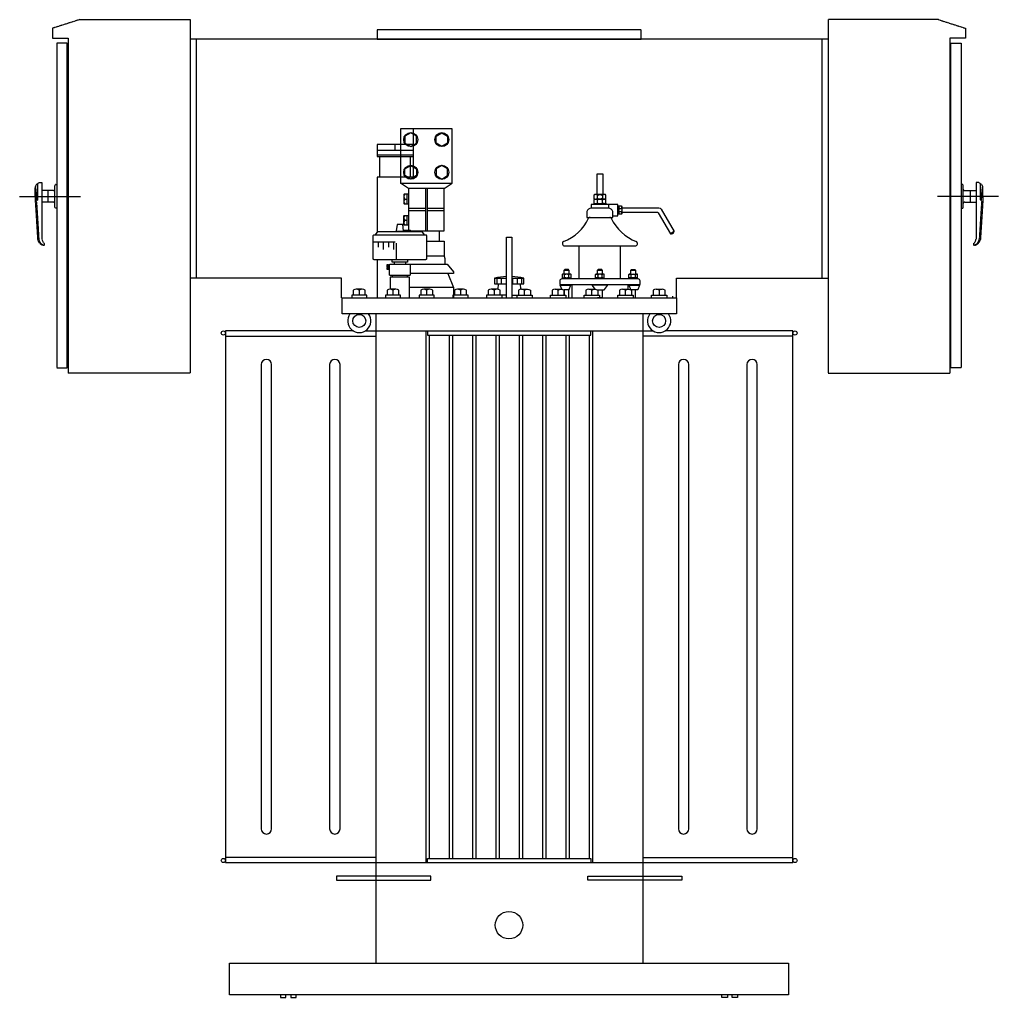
# Model space of a CAD drawing. Header units: millimetres. Extents: x 20927 to 53748, y 38421 to 54891.
# Drawn here: x 51255 to 53748, y 44419 to 46909 of the extents above; entities that cross this region are included whole.
import ezdxf

# ---------------------------------------------------------------- set-up
doc = ezdxf.new("R2010")
doc.units = ezdxf.units.MM
doc.linetypes.add('DASHEDX2', pattern=[1.5, 1, -0.5])
for name, color, linetype in [('Btrans.', 2, 'Continuous'), ('HIGHT', 8, 'Continuous'), ('Transformer', 3, 'Continuous')]:
    doc.layers.add(name, color=color, linetype=linetype)

# ---------------------------------------------------------------- blocks, each defined once
blk = doc.blocks.new('A$C413234AF-flat-1')
at = {"layer": 'HIGHT', "linetype": 'DASHEDX2'}
for p, q in [((-1094, 749.2), (-1163, 727.2)), ((-1094, 749.2), (-813, 749.2)), ((-813, 749.2), (-813, -150.8)), ((1093, 749.2), (812, 749.2)), ((812, 749.2), (812, -150.8)), ((1093, 749.2), (1162, 727.2)), ((-1163, 727.2), (-1163, 702.2)), ((1162, 727.2), (1162, 702.2)), ((-1163, 702.2), (-1123, 702.2)), ((-1123, 702.2), (-1123, -150.8)), ((812, 699.2), (-813, 699.2)), ((-797.5, 699.2), (-797.5, 90.9)), ((796.4, 699.2), (796.4, 90.9)), ((1162, 702.2), (1122, 702.2)), ((1122, 702.2), (1122, -150.8)), ((-1202.8, 330.2), (-1197, 334.2)), ((-1201, 290.2), (-1201, 331.4)), ((-1197, 334.2), (-1190, 334.2)), ((-1190, 334.2), (-1190, 190.2)), ((-1157, 271.2), (-1157, 327.2)), ((-1155, 329.2), (-1152, 329.2)), ((-1152, 329.2), (-1152, 269.2)), ((1151, 329.2), (1151, 269.2)), ((1154, 329.2), (1151, 329.2)), ((1156, 271.2), (1156, 327.2)), ((1189, 334.2), (1189, 190.2)), ((1196, 334.2), (1189, 334.2)), ((1201.7, 330.2), (1196, 334.2)), ((1200, 290.2), (1200, 331.4)), ((-1247, 299.2), (-1092, 299.2)), ((-1207, 299.2), (-1207, 322)), ((-1207, 299.2), (-1207, 284.2)), ((-1161, 314.2), (-1190, 314.2)), ((-1175, 314.2), (-1175, 284.2)), ((1246, 299.2), (1091, 299.2)), ((1160, 314.2), (1189, 314.2)), ((1174, 314.2), (1174, 284.2)), ((1206, 299.2), (1206, 322)), ((1206, 299.2), (1206, 284.2)), ((-1207, 284.2), (-1201, 290.2)), ((-1207, 284.2), (-1201.1, 189.7)), ((-1204, 284.2), (-1198.1, 189.7)), ((-1161, 284.2), (-1190, 284.2)), ((1160, 284.2), (1189, 284.2)), ((1203, 284.2), (1197, 189.7)), ((1206, 284.2), (1200, 290.2)), ((1206, 284.2), (1200, 189.7)), ((-1152, 269.2), (-1155, 269.2)), ((1151, 269.2), (1154, 269.2)), ((-1188.1, 175.1), (-1184, 174.2)), ((-1184, 174.2), (-1184, 179.2)), ((1183, 174.2), (1183, 179.2)), ((1187, 175.1), (1183, 174.2)), ((-426.8, 90.9), (-813, 90.9)), ((-426.8, 40.9), (-426.8, 90.9)), ((425.7, 40.9), (425.7, 90.9)), ((425.7, 90.9), (812, 90.9)), ((-813, -150.8), (-1123, -150.8)), ((812, -150.8), (1122, -150.8))]:
    blk.add_line(p, q, dxfattribs=at)
for points in [[(-336.6, 699.2), (336.4, 699.2), (336.4, 723.2), (-336.6, 723.2)], [(-1126, 689.2), (-1152, 689.2), (-1152, -137.8), (-1126, -137.8)], [(1125, 689.2), (1151, 689.2), (1151, -137.8), (1125, -137.8)]]:
    blk.add_lwpolyline(points, close=True, dxfattribs=at)
for centre, radius, start, end in [((-1197, 322), 10, 124.992, 180), ((-1325.8, 300), 121.8, 357.7773, 11.8945), ((-1155, 327.2), 2, 90, 180), ((1154, 327.2), 2, 0, 90), ((1196, 322), 10, 0, 55.008), ((1324.7, 300), 121.8, 168.1055, 182.2227), ((-1160.5, 317.7), 3.54, 261.8699, 351.8699), ((1159.5, 317.7), 3.54, 188.1301, 278.1301), ((-1189.5, 293.7), 14.6, 174.0939, 202.1663), ((-1160.5, 280.7), 3.54, 8.1301, 98.1301), ((1159.5, 280.7), 3.54, 81.8699, 171.8699), ((1188.5, 293.7), 14.6, 337.8337, 5.9061), ((-1155, 271.2), 2, 180, 270), ((1154, 271.2), 2, 270, 0), ((-1183.7, 192), 17.5, 187.6112, 255.4227), ((-1180.7, 192), 17.5, 187.6112, 255.4227), ((-1172.7, 192.6), 17.5, 187.6112, 229.6077), ((1171.6, 192.6), 17.5, 310.3923, 352.3888), ((1179.6, 192), 17.5, 284.5773, 352.3888), ((1182.6, 192), 17.5, 284.5773, 352.3888)]:
    blk.add_arc(centre, radius, start, end, dxfattribs=at)

msp = doc.modelspace()

# ---------------------------------------------------------------- linework, layer by layer
at = {"layer": 'Btrans.'}
for points in [[(51919, 44425.6), (51919, 44418.7), (51933, 44418.7), (51933, 44425.6)], [(51945, 44425.6), (51945, 44418.7), (51959, 44418.7), (51959, 44425.6)], [(53057.1, 44425.6), (53057.1, 44418.7), (53043.1, 44418.7), (53043.1, 44425.6)], [(53083.1, 44425.6), (53083.1, 44418.7), (53069.1, 44418.7), (53069.1, 44425.6)]]:
    msp.add_lwpolyline(points, dxfattribs=at)
msp.add_circle((52501, 44602.6), 35, dxfattribs=at)
at = {"layer": 'Transformer', "color": 140}
for p, q in [((52257.3, 46575.6), (52165.1, 46575.6)), ((52211.2, 46575.6), (52211.2, 46590.1)), ((52257.3, 46563.7), (52165.1, 46563.7)), ((52172.2, 46507), (52172.2, 46559.8)), ((52250.1, 46507), (52250.1, 46559.8)), ((52244.8, 46478.8), (52224.4, 46492)), ((52288.4, 46478.8), (52288.4, 46370.5)), ((52292.3, 46478.8), (52292.3, 46370.5)), ((52335.9, 46478.8), (52356.4, 46492)), ((52235.6, 46451.7), (52240.9, 46451.7)), ((52240.9, 46464.3), (52240.9, 46439.2)), ((52718.7, 46451.1), (52746.4, 46451.1)), ((52726.1, 46441.6), (52726.1, 46448.6)), ((52739, 46441.6), (52739, 46448.6)), ((52288.4, 46427.4), (52244.8, 46427.4)), ((52288.4, 46421.9), (52244.8, 46421.9)), ((52335.9, 46427.4), (52292.3, 46427.4)), ((52335.9, 46421.9), (52292.3, 46421.9)), ((52780.9, 46413.2), (52780.9, 46433.9)), ((52781.8, 46433.9), (52780.9, 46433)), ((52240.9, 46410.1), (52240.9, 46385.1)), ((52781.8, 46413.2), (52780.9, 46414.1)), ((52216.4, 46367.9), (52216.4, 46369.6)), ((52229.6, 46367.9), (52229.6, 46369.6)), ((52211.2, 46341.5), (52154.4, 46341.5)), ((52167.6, 46341.5), (52167.6, 46328.8)), ((52180.8, 46341.5), (52180.8, 46323.3)), ((52194, 46341.5), (52194, 46328.8)), ((52207.2, 46341.5), (52207.2, 46323.3)), ((52213.8, 46338.9), (52213.8, 46297.9)), ((52679.8, 46248.4), (52679.8, 46332.3)), ((52785.4, 46248.4), (52785.4, 46332.3)), ((52165.1, 46297.9), (52165.1, 46200.3)), ((52194, 46281.7), (52196.6, 46281.7)), ((52194, 46275.1), (52196.6, 46275.1)), ((52208.5, 46291.3), (52208.5, 46286.1)), ((52237.6, 46291.3), (52237.6, 46286.1)), ((52641.8, 46260.3), (52641.8, 46270.6)), ((52726.6, 46260.3), (52726.6, 46270.6)), ((52203.9, 46253.1), (52203.9, 46257)), ((52242.2, 46253.1), (52242.2, 46257)), ((52469.9, 46250.4), (52469.9, 46235.9)), ((52481.4, 46250.4), (52481.4, 46235.9)), ((52493.4, 46250.4), (52493.4, 46235.9)), ((52509.7, 46250.4), (52509.7, 46235.9)), ((52521.8, 46250.4), (52521.8, 46235.9)), ((52533.2, 46250.4), (52533.2, 46235.9)), ((52657.9, 46260.3), (52637.6, 46260.3)), ((52637.6, 46251.1), (52657.9, 46251.1)), ((52642.1, 46252.7), (52642.1, 46258.6)), ((52653.4, 46252.7), (52653.4, 46258.6)), ((52742.7, 46260.3), (52722.4, 46260.3)), ((52722.4, 46251.1), (52742.7, 46251.1)), ((52738.2, 46252.7), (52738.2, 46258.6)), ((52806.7, 46260.3), (52806.1, 46259.7)), ((52806.1, 46248.4), (52806.1, 46259.7)), ((52807.2, 46260.3), (52827.5, 46260.3)), ((52827.5, 46251.1), (52807.2, 46251.1)), ((52127.4, 46222), (52112.1, 46222)), ((52213.2, 46222), (52197.9, 46222)), ((52299, 46222), (52283.7, 46222)), ((52359.7, 46226.7), (52359.7, 46200.3)), ((52384.8, 46222), (52369.5, 46222)), ((52470.6, 46222), (52455.3, 46222)), ((52473.8, 46235.9), (52472.6, 46221.9)), ((52529.3, 46235.9), (52530.5, 46222)), ((52532.5, 46222), (52547.8, 46222)), ((52618.3, 46222), (52633.6, 46222)), ((52631.6, 46233.9), (52631.6, 46232.6)), ((52641.8, 46206.5), (52641.8, 46220.4)), ((52653.7, 46200.3), (52653.7, 46221.2)), ((52658, 46233.9), (52658, 46232.6)), ((52661.3, 46233.9), (52661.3, 46200.3)), ((52704.1, 46222), (52719.4, 46222)), ((52751.7, 46232.6), (52713.4, 46232.6)), ((52726.6, 46220.2), (52726.6, 46220.4)), ((52789.9, 46222), (52805.2, 46222)), ((52803.8, 46233.9), (52803.8, 46222)), ((52807.1, 46233.9), (52807.1, 46232.6)), ((52811.4, 46220.7), (52811.4, 46221.2)), ((52823.3, 46200.3), (52823.3, 46220.4)), ((52833.5, 46233.9), (52833.5, 46232.6)), ((52875.7, 46222), (52891, 46222)), ((52151.8, 46200.3), (52151.8, 46200.9)), ((52482.4, 46206.5), (52482.4, 46200.3)), ((52520.8, 46206.5), (52520.8, 46200.3)), ((52851.4, 46200.3), (52851.4, 46200.9)), ((52917.4, 46204.2), (52917.4, 46200.3)), ((52348.6, 46105.2), (52348.6, 44772.5)), ((52357.2, 46105.2), (52357.2, 44772.5)), ((52408, 46105.2), (52408, 44772.5)), ((52416.6, 46105.2), (52416.6, 44772.5)), ((52467.4, 46105.2), (52467.4, 44772.5)), ((52476, 46105.2), (52476, 44772.5)), ((52526.8, 46105.2), (52526.8, 44772.5)), ((52535.4, 46105.2), (52535.4, 44772.5)), ((52586.2, 46105.2), (52586.2, 44772.5)), ((52594.8, 46105.2), (52594.8, 44772.5)), ((52645.6, 46105.2), (52645.6, 44772.5)), ((52654.2, 46105.2), (52654.2, 44772.5))]:
    msp.add_line(p, q, dxfattribs=at)
at = {"layer": 'Transformer'}
for p, q in [((52161.7, 46159.3), (52161.7, 44505.6)), ((52841.5, 46159.3), (52841.5, 44505.6)), ((51778.9, 46102.6), (52161.7, 46102.6)), ((52134.8, 46115.8), (52868.3, 46115.8)), ((52289.2, 46115.8), (52289.2, 44762)), ((52297.8, 46105.2), (52297.8, 44772.5)), ((52705, 46105.2), (52705, 44772.5)), ((52713.6, 46115.8), (52713.6, 44762)), ((53224.3, 46102.6), (52841.5, 46102.6)), ((52161.7, 44775.2), (51778.9, 44775.2)), ((52841.5, 44775.2), (53224.3, 44775.2))]:
    msp.add_line(p, q, dxfattribs=at)
at = {"layer": 'Transformer', "color": 140}
for points in [[(52257.3, 46630.6), (52257.3, 46507), (52165.1, 46507), (52165.1, 46366.4)], [(52257.3, 46590.1), (52165.1, 46590.1), (52165.1, 46559.8), (52257.3, 46559.8)], [(52725.3, 46462.9), (52725.3, 46515.7), (52739.8, 46515.7), (52739.8, 46462.9)], [(52250.8, 46370.5), (52335.9, 46370.5), (52335.9, 46478.8), (52244.8, 46478.8), (52244.8, 46371.2)], [(52244.8, 46464.3), (52234, 46464.3), (52232.9, 46463.2), (52232.9, 46440.3), (52234, 46439.2), (52244.8, 46439.2)], [(52746.4, 46439.2), (52747.7, 46440.5), (52747.7, 46449.7), (52746.4, 46451.1), (52747.7, 46452.4), (52747.7, 46461.6), (52746.4, 46462.9), (52718.7, 46462.9), (52717.4, 46461.6), (52717.4, 46452.4), (52718.7, 46451.1), (52717.4, 46449.7), (52717.4, 46440.5), (52718.7, 46439.2)], [(52765.6, 46409.2), (52778.2, 46409.2), (52778.2, 46437.9), (52710.7, 46437.9), (52710.7, 46428.6)], [(52749.4, 46437.9), (52749.4, 46439.2), (52715.8, 46439.2), (52715.8, 46437.9)], [(52778.2, 46433.9), (52787.9, 46433.9), (52788.8, 46433), (52788.8, 46414.1), (52787.9, 46413.2), (52778.2, 46413.2)], [(52244.8, 46385.1), (52234, 46385.1), (52232.9, 46386.2), (52232.9, 46409), (52234, 46410.1), (52244.8, 46410.1)], [(52250.8, 46369.2), (52250.8, 46371), (52250.4, 46371.2), (52234, 46371.2), (52233.6, 46371), (52233.6, 46369.2)], [(52257.4, 46367.9), (52257.4, 46368.8), (52259.1, 46370.6)], [(52321.6, 46370.6), (52323.4, 46368.8), (52323.4, 46344.1)], [(52251.4, 46367.9), (52251.4, 46369.2), (52232.9, 46369.2), (52232.9, 46367.9)], [(52495, 46200.3), (52495, 46354.7), (52508.2, 46354.7), (52508.2, 46200.3)], [(52291.7, 46344.1), (52335.9, 46344.1), (52335.9, 46305.9), (52291.3, 46305.9)], [(52242.8, 46297.9), (52242.8, 46291.3), (52203.2, 46291.3), (52203.2, 46297.9)], [(52335.9, 46305.9), (52337.2, 46300.6), (52337.2, 46286.1)], [(52247.7, 46286.1), (52249.4, 46285.1), (52249.4, 46258), (52247.7, 46257), (52198.4, 46257), (52196.6, 46258), (52196.6, 46285.1), (52198.4, 46286.1), (52343.8, 46286.1), (52359.7, 46266.3), (52359.7, 46262.3), (52249.4, 46262.3)], [(52653.7, 46270.6), (52652.4, 46271.9), (52643.2, 46271.9), (52641.8, 46270.6), (52653.7, 46270.6), (52653.7, 46260.3)], [(52738.5, 46270.6), (52737.2, 46271.9), (52727.9, 46271.9), (52726.6, 46270.6), (52738.5, 46270.6), (52738.5, 46260.3)], [(52811.4, 46270.6), (52812.7, 46271.9), (52822, 46271.9), (52823.3, 46270.6)], [(52811.4, 46260.3), (52811.4, 46270.6), (52823.3, 46270.6), (52823.3, 46260.3)], [(52247.7, 46200.3), (52247.7, 46253.1), (52198.4, 46253.1), (52198.4, 46222)], [(52345.1, 46262.3), (52359.7, 46226.7), (52247.7, 46226.7)], [(52463.9, 46250.4), (52463.9, 46235.9), (52495, 46235.9)], [(52508.2, 46235.9), (52539.2, 46235.9), (52539.2, 46250.4)], [(52635.7, 46221.9), (52631.6, 46232.6), (52658, 46232.6), (52653.4, 46220.4), (52640.3, 46220.4)], [(52720.2, 46222), (52713.4, 46231.1), (52713.4, 46233.9)], [(52738.5, 46220.4), (52738.5, 46200.3), (52726.6, 46200.3)], [(52139.2, 46200.3), (52139.2, 46206.5), (52100.3, 46206.5), (52100.3, 46200.3)], [(52225, 46200.3), (52225, 46206.5), (52186.1, 46206.5), (52186.1, 46200.3)], [(52310.8, 46200.3), (52310.8, 46206.5), (52271.9, 46206.5), (52271.9, 46200.3)], [(52396.6, 46200.3), (52396.6, 46206.5), (52357.7, 46206.5), (52357.7, 46200.3)], [(52495, 46206.5), (52443.5, 46206.5), (52443.5, 46200.3)], [(52508.2, 46206.5), (52559.6, 46206.5), (52559.6, 46200.3)], [(52606.6, 46200.3), (52606.6, 46206.5), (52645.4, 46206.5), (52645.4, 46200.3)], [(52692.4, 46200.3), (52692.4, 46206.5), (52731.2, 46206.5), (52731.2, 46200.3)], [(52778.2, 46200.3), (52778.2, 46206.5), (52817, 46206.5), (52817, 46200.3)], [(52864, 46200.3), (52864, 46206.5), (52902.8, 46206.5), (52902.8, 46200.3)]]:
    msp.add_lwpolyline(points, dxfattribs=at)
for points in [[(52224.4, 46630.6), (52224.4, 46492), (52356.4, 46492), (52356.4, 46630.6)], [(52265.5, 46611.4), (52250.8, 46619.9), (52236, 46611.4), (52236, 46594.3), (52250.8, 46585.8), (52265.5, 46594.3)], [(52315.2, 46611.4), (52330, 46619.9), (52344.7, 46611.4), (52344.7, 46594.3), (52330, 46585.8), (52315.2, 46594.3)], [(52265.5, 46511.2), (52250.8, 46502.6), (52236, 46511.2), (52236, 46528.2), (52250.8, 46536.8), (52265.5, 46528.2)], [(52315.2, 46511.2), (52330, 46502.6), (52344.7, 46511.2), (52344.7, 46528.2), (52330, 46536.8), (52315.2, 46528.2)], [(52231.3, 46369.6), (52232.3, 46370.5), (52230.3, 46386.4), (52215.8, 46386.4), (52213.8, 46370.5), (52214.7, 46369.6)], [(52191.1, 46277.7), (52190, 46277.7), (52190, 46273.1), (52194, 46273.1), (52194, 46283.7), (52190, 46283.7), (52190, 46279.1), (52191.1, 46279.1)], [(52807.1, 46232.6), (52833.5, 46232.6), (52828.9, 46220.4), (52811.7, 46220.4)], [(52301.8, 44727.6), (52061.8, 44727.6), (52061.8, 44717.6), (52301.8, 44717.6)], [(52701.4, 44727.6), (52941.4, 44727.6), (52941.4, 44717.6), (52701.4, 44717.6)]]:
    msp.add_lwpolyline(points, close=True, dxfattribs=at)
for points in [[(52235.6, 46464.3, 0.421053), (52235.6, 46451.7, 0.421053), (52235.6, 46439.2)], [(52747.7, 46448.6, 0.560226), (52739, 46448.6, 0.382535), (52726.1, 46448.6, 0.560226), (52717.4, 46448.6)], [(52754.5, 46437.9), (52754.5, 46428.6), (52710.7, 46428.6, 0.304457), (52699.6, 46419.7), (52699.6, 46404.9), (52765.6, 46404.9), (52765.6, 46419.7, 0.304457), (52754.5, 46428.6)], [(52717.4, 46441.6, 0.560226), (52726.1, 46441.6, 0.382535), (52739, 46441.6, 0.560226), (52747.7, 46441.6)], [(52787.1, 46427.9, -0.382535), (52787.1, 46419.2), (52782.5, 46419.2, -0.382535), (52782.5, 46427.9), (52787.1, 46427.9, 0.560226), (52787.1, 46433.9)], [(52788.8, 46429.1), (52882.7, 46429.1, -0.267949), (52888.4, 46425.8), (52921.4, 46368.6), (52912.2, 46363.3, 0.394476), (52921.4, 46368.6)], [(52235.6, 46410.1, 0.421053), (52235.6, 46397.6), (52240.9, 46397.6)], [(52788.8, 46418.5), (52878.5, 46418.5, -0.267949), (52881.3, 46416.9), (52912.2, 46363.3)], [(52286.4, 46360), (52280.6, 46367, 0.222585), (52278.6, 46367.9), (52167.5, 46367.9, 0.222585), (52165.5, 46367), (52159.7, 46360)], [(52640, 46343.6, 0.787564), (52643, 46332.3), (52822.1, 46332.3, 0.787564), (52825.1, 46343.6)], [(52495, 46254.3, 0.043331), (52463.9, 46250.4), (52495, 46250.4)], [(52508.2, 46250.4), (52539.2, 46250.4, 0.043331), (52508.2, 46254.3)], [(52659, 46248.4), (52659, 46259.7), (52658.4, 46260.3, 0.214535), (52653.4, 46258.6, 0.293067), (52642.1, 46258.6, 0.214535), (52637.2, 46260.3), (52636.6, 46259.7), (52636.6, 46248.4)], [(52636.6, 46251.7), (52637.2, 46251.1, 0.214535), (52642.1, 46252.7, 0.293067), (52653.4, 46252.7, 0.214535), (52658.4, 46251.1), (52659, 46251.7)], [(52721.3, 46248.4), (52721.3, 46259.7), (52721.9, 46260.3, -0.214535), (52726.9, 46258.6), (52726.9, 46252.7, 0.293067), (52738.2, 46252.7, 0.214535), (52743.2, 46251.1), (52743.8, 46251.7)], [(52726.9, 46252.7, -0.214535), (52721.9, 46251.1), (52721.3, 46251.7)], [(52743.8, 46248.4), (52743.8, 46259.7), (52743.2, 46260.3, 0.214535), (52738.2, 46258.6, 0.293067), (52726.9, 46258.6)], [(52806.1, 46251.7), (52806.7, 46251.1, 0.214535), (52811.7, 46252.7)], [(52828.6, 46248.4), (52828.6, 46259.7), (52828, 46260.3, 0.214535), (52823, 46258.6)], [(52823, 46252.7, 0.214535), (52828, 46251.1), (52828.6, 46251.7)], [(52119.7, 46219.9, 0.27283), (52104.5, 46219.9), (52104.5, 46206.5)], [(52135, 46206.5), (52135, 46219.9, 0.27283), (52119.7, 46219.9), (52119.7, 46206.5)], [(52205.5, 46219.9, 0.27283), (52190.3, 46219.9), (52190.3, 46206.5)], [(52220.8, 46206.5), (52220.8, 46219.9, 0.27283), (52205.5, 46219.9), (52205.5, 46206.5)], [(52291.3, 46219.9, 0.27283), (52276.1, 46219.9), (52276.1, 46206.5)], [(52306.6, 46206.5), (52306.6, 46219.9, 0.27283), (52291.3, 46219.9), (52291.3, 46206.5)], [(52377.1, 46219.9, 0.27283), (52361.9, 46219.9), (52361.9, 46206.5)], [(52392.4, 46206.5), (52392.4, 46219.9, 0.27283), (52377.1, 46219.9), (52377.1, 46206.5)], [(52462.9, 46219.9, 0.27283), (52447.7, 46219.9), (52447.7, 46206.5)], [(52478.2, 46206.5), (52478.2, 46219.9, 0.27283), (52462.9, 46219.9), (52462.9, 46206.5)], [(52540.2, 46206.5), (52540.2, 46219.9, 0.27283), (52524.9, 46219.9), (52524.9, 46206.5)], [(52540.2, 46219.9, -0.27283), (52555.4, 46219.9), (52555.4, 46206.5)], [(52626, 46206.5), (52626, 46219.9, 0.27283), (52610.7, 46219.9), (52610.7, 46206.5)], [(52626, 46219.9, -0.27283), (52641.2, 46219.9), (52641.2, 46206.5)], [(52711.8, 46206.5), (52711.8, 46219.9, 0.27283), (52696.5, 46219.9), (52696.5, 46206.5)], [(52711.8, 46219.9, -0.27283), (52727, 46219.9), (52727, 46206.5)], [(52726.1, 46220.4), (52742.5, 46220.4, 0.237184), (52744.6, 46221.5), (52751.7, 46231.1), (52751.7, 46233.9)], [(52797.6, 46206.5), (52797.6, 46219.9, 0.27283), (52782.3, 46219.9), (52782.3, 46206.5)], [(52797.6, 46219.9, -0.27283), (52812.8, 46219.9), (52812.8, 46206.5)], [(52883.4, 46219.9, 0.27283), (52868.1, 46219.9), (52868.1, 46206.5)], [(52898.6, 46206.5), (52898.6, 46219.9, 0.27283), (52883.4, 46219.9), (52883.4, 46206.5)]]:
    msp.add_lwpolyline(points, format="xyb", dxfattribs=at)
for points in [[(52739, 46460.5), (52739, 46453.5, -0.382535), (52726.1, 46453.5), (52726.1, 46460.5, -0.382535)], [(52289, 46297.9, 0.414214), (52291.7, 46300.6), (52291.7, 46357.3, 0.414214), (52289, 46360), (52157, 46360, 0.414214), (52154.4, 46357.3), (52154.4, 46300.6, 0.414214), (52157, 46297.9)], [(52834.9, 46243.1, 0.414214), (52829.6, 46248.4), (52635.5, 46248.4, 0.414214), (52630.3, 46243.1), (52630.3, 46233.9), (52834.9, 46233.9)], [(52811.7, 46252.7, 0.293067), (52823, 46252.7), (52823, 46258.6, 0.293067), (52811.7, 46258.6)], [(51896.3, 44847.8), (51896.3, 46030, 1), (51869.9, 46030), (51869.9, 44847.8, 1)], [(52070.6, 44847.8), (52070.6, 46030, 1), (52044.2, 46030), (52044.2, 44847.8, 1)], [(52958.9, 44847.8), (52958.9, 46030, 1), (52932.5, 46030), (52932.5, 44847.8, 1)], [(53133.2, 44847.8), (53133.2, 46030, 1), (53106.8, 46030), (53106.8, 44847.8, 1)]]:
    msp.add_lwpolyline(points, format="xyb", close=True, dxfattribs=at)
at = {"layer": 'Transformer'}
for points in [[(52075.9, 46200.3), (52927.3, 46200.3), (52927.3, 46159.3), (52075.9, 46159.3)], [(53213, 44425.6), (51789.1, 44425.6), (51789.1, 44505.6), (53213, 44505.6)]]:
    msp.add_lwpolyline(points, close=True, dxfattribs=at)
for points in [[(52104.7, 46115.8), (51778.9, 46115.8), (51778.9, 44762), (53224.3, 44762), (53224.3, 46115.8), (52898.4, 46115.8)], [(52293.5, 46115.8), (52293.5, 46105.2), (52709.6, 46105.2), (52709.6, 46115.8)], [(52293.5, 44762), (52293.5, 44772.5), (52709.6, 44772.5), (52709.6, 44762)]]:
    msp.add_lwpolyline(points, dxfattribs=at)
at = {"layer": 'Transformer', "color": 140}
for centre in [(52250.8, 46602.9), (52330, 46602.9), (52250.8, 46519.7), (52330, 46519.7)]:
    msp.add_circle(centre, 17.8, dxfattribs=at)
at = {"layer": 'Transformer'}
for centre, radius in [((52119.7, 46141.4), 16.5), ((52883.4, 46141.4), 16.5), ((51773.6, 46110.5), 5.28), ((53229.5, 46110.5), 5.28), ((51773.6, 44767.3), 5.28), ((53229.5, 44767.3), 5.28)]:
    msp.add_circle(centre, radius, dxfattribs=at)
at = {"layer": 'Transformer', "color": 140}
for centre, radius, start, end in [((52721.8, 46457.8), 5.14, 31.4826, 148.5174), ((52721.8, 46456.2), 5.14, 211.4826, 328.5174), ((52743.4, 46457.8), 5.14, 31.4826, 148.5174), ((52743.4, 46456.2), 5.14, 211.4826, 328.5174), ((52784.4, 46430.9), 3.49, 121.4826, 238.5174), ((52241.7, 46391.3), 8.77, 134.3327, 225.6673), ((52599.1, 46451.9), 115.8, 290.728, 334.7851), ((52707.4, 46400.9), 3.96, 90, 154.7851), ((52757.7, 46400.9), 3.96, 25.2149, 90), ((52866.1, 46451.9), 115.8, 205.2149, 249.272), ((52784.4, 46416.2), 3.49, 121.4826, 238.5174), ((52785.3, 46416.2), 3.49, 301.4826, 58.5174), ((52807.4, 46253.9), 6.38, 47.7185, 96.152)]:
    msp.add_arc(centre, radius, start, end, dxfattribs=at)
at = {"layer": 'Transformer'}
for centre in [(52119.7, 46141.4), (52883.4, 46141.4)]:
    msp.add_arc(centre, 29.7, 142.8482, 37.1518, dxfattribs=at)

# ---------------------------------------------------------------- block references
msp.add_blockref('A$C413234AF-flat-1', (52501.6, 46159.3))

doc.saveas('drawing.dxf')
